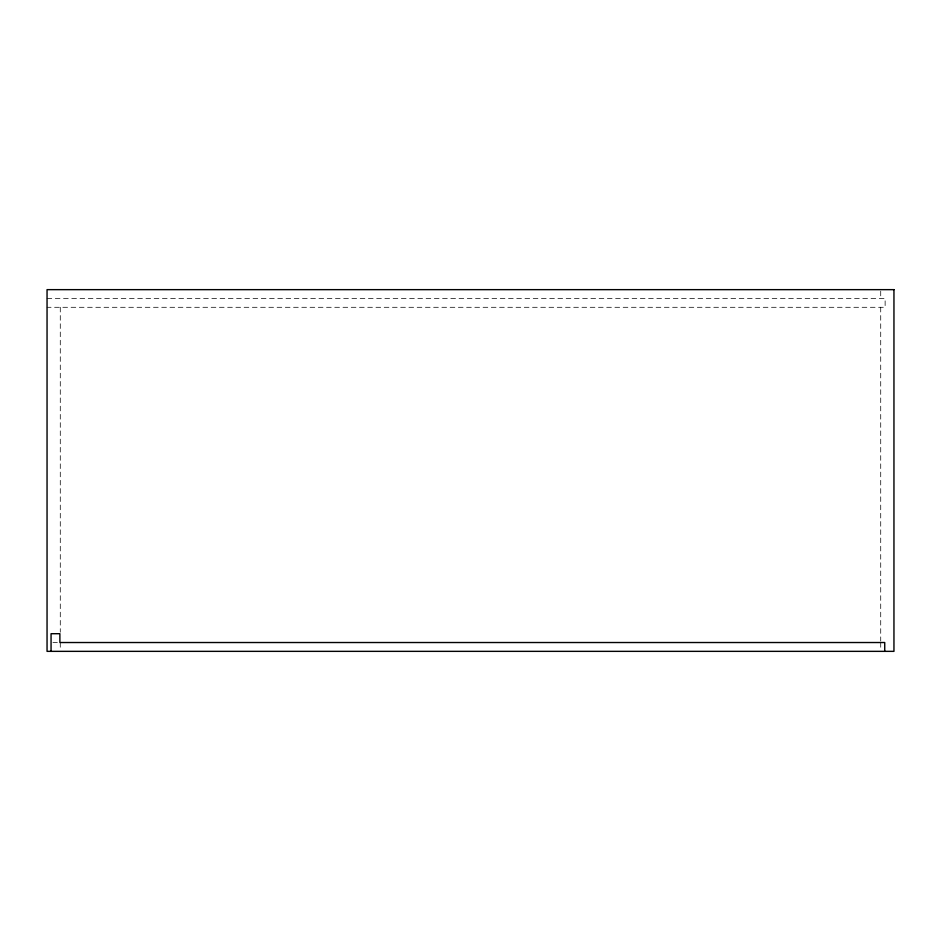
<?xml version="1.0" encoding="UTF-8"?>
<svg xmlns="http://www.w3.org/2000/svg" width="941" height="941" viewBox="0 0 941 941"><rect width="100%" height="100%" fill="white"/><g stroke="black" fill="none" stroke-linecap="round" stroke-linejoin="round"><path stroke-width="0.71" stroke-dasharray="4.71 3.53" d="M47.05 298.473L885.128 298.473L885.128 307.295L47.05 307.295M52.931 642.527L57.342 642.527M880.717 291.122L880.717 298.473M880.717 307.295L880.717 641.056M880.717 642.527L880.717 649.878M60.283 307.295L60.283 632.234M60.283 642.527L60.283 649.878"/><path stroke-width="1.41" d="M884.728 651.348L884.728 642.527L59.883 642.527L59.883 633.705L51.061 633.705L51.061 651.348M893.95 289.652L47.05 289.652L47.05 651.348L893.95 651.348L893.95 289.652"/></g></svg>
